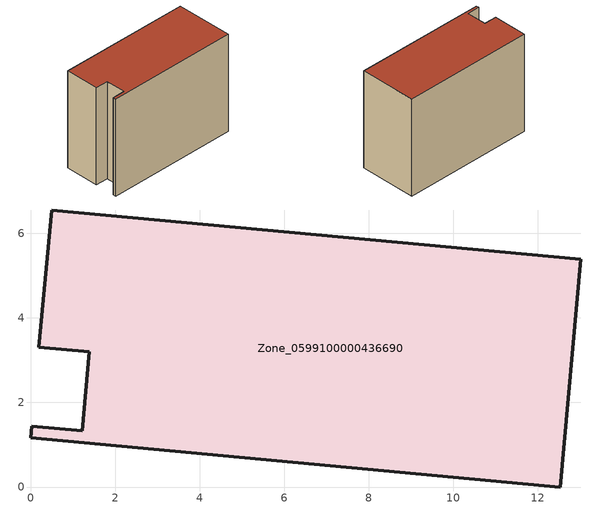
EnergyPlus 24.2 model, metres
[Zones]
Zone_0599100000436690
 floor ground (C_G): 0.5,6.55 13.02,5.39 12.53,0 0,1.16 0.03,1.44 1.22,1.33 1.39,3.2 0.2,3.31 z0
 wall outside (C_F): 13.02,5.39 0.5,6.55 0.2,3.31 1.39,3.2 1.22,1.33 0.03,1.44 0,1.16 12.53,0 13.02,5.39 z0:9.47
 roof outside (C_R): 0,1.16 12.53,0 13.02,5.39 0.5,6.55 0.2,3.31 1.39,3.2 1.22,1.33 0.03,1.44 z9.47
[BUILDING]
Pand.0599100000436690: North Axis=0; Terrain=City; Loads Convergence Tolerance Value=0.04; Temperature Convergence Tolerance Value=0.4; Solar Distribution=FullExterior; Maximum Number of Warmup Days=25; Minimum Number of Warmup Days=1
[Site:Location]
Rotterdam.The.Hague.AP_ZH_NLD Design_Conditions: Latitude=51.96; Longitude=4.45; Time Zone=1; Elevation=-4.5
[SITE:GROUNDTEMPERATURE:BUILDINGSURFACE]
18, 18, 18, 18, 18, 18, 18, 18, 18, 18, 18, 18
[MATERIAL] Thermal Absorptance=0.9; Solar Absorptance=0.7; Visible Absorptance=0.7
Name | Roughness | Thickness | Conductivity | Density | Specific Heat
G.TI.2006-2014 | MediumSmooth | 0.15 | 0.06 | 540 | 1210
F.TI.2006-2014 | Rough | 0.3 | 0.12 | 1920 | 840
R.TI.2006-2014 | MediumRough | 0.2 | 0.08 | 1500 | 1000
[CONSTRUCTION]
C_G: G.TI.2006-2014
C_F: F.TI.2006-2014
C_R: R.TI.2006-2014
[ZONE]
Zone_0599100000436690: Type=1; Multiplier=1; Ceiling Height=Autocalculate; Volume=Autocalculate; Floor Area=autocalculate; Part of Total Floor Area=Yes
[ZONEINFILTRATION:DESIGNFLOWRATE]
Infil_Zone_0599100000436690: Zone or ZoneList or Space or SpaceList=Zone_0599100000436690; Schedule=AlwaysOn; Design Flow Rate Calculation Method=Flow/Area; Flow Rate per Floor Area=0.0015; Constant Term Coefficient=1; Temperature Term Coefficient=0; Velocity Term Coefficient=0; Velocity Squared Term Coefficient=0
[HVACTEMPLATE:ZONE:IDEALLOADSAIRSYSTEM]
Zone_0599100000436690: Maximum Heating Supply Air Temperature=50; Minimum Cooling Supply Air Temperature=13; Maximum Heating Supply Air Humidity Ratio=0.0156; Minimum Cooling Supply Air Humidity Ratio=0.0077; Heating Limit=NoLimit; Cooling Limit=NoLimit; Dehumidification Control Type=ConstantSensibleHeatRatio; Cooling Sensible Heat Ratio=0.7; Dehumidification Setpoint=60; Humidification Control Type=None; Humidification Setpoint=30; Outdoor Air Method=None; Outdoor Air Flow Rate per Person=0.00944; Outdoor Air Flow Rate per Zone Floor Area=0; Outdoor Air Flow Rate per Zone=0; Demand Controlled Ventilation Type=None; Outdoor Air Economizer Type=NoEconomizer; Heat Recovery Type=None; Sensible Heat Recovery Effectiveness=0.7; Latent Heat Recovery Effectiveness=0.65
[ZONECONTROL:THERMOSTAT]
ThermostatControl_Zone_0599100000436690: Zone or ZoneList=Zone_0599100000436690; Control Type Schedule=DualSetpointControlType; Control 1=Thermostat_Zone_0599100000436690; Temperature Difference Between Cutout And Setpoint=0
[THERMOSTATSETPOINT:DUALSETPOINT]
Thermostat_Zone_0599100000436690: Heating Setpoint Temperature Schedule=HeatingSetpoint_Zone_0599100000436690; Cooling Setpoint Temperature Schedule=CoolingSetpoint_Zone_0599100000436690
[SCHEDULE:COMPACT]
HeatingSetpoint_Zone_0599100000436690: Through: 12/31, For: AllDays, Until: 24:00, 21
CoolingSetpoint_Zone_0599100000436690: Through: 12/31, For: AllDays, Until: 24:00, 24
DualSetpointControlType: Through: 12/31, For: AllDays, Until: 24:00, 4
AlwaysOn: Through: 12/31, For: AllDays, Until: 24:00, 1
